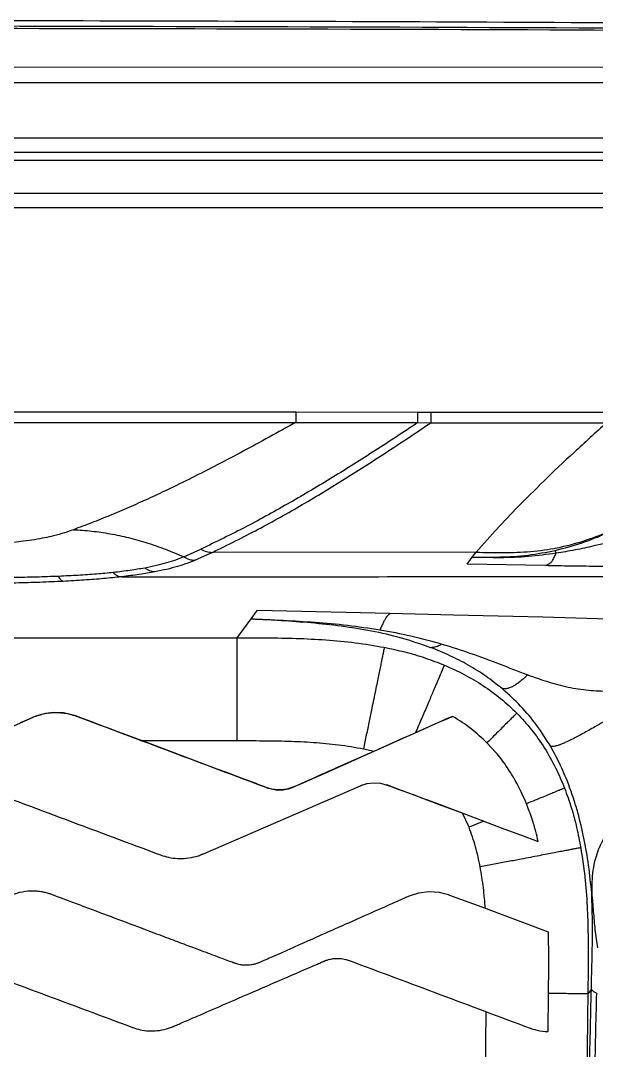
# Model space of a CAD drawing. Header units: inches. Extents: x 2 to 87, y 6 to 129.
# Drawn here: x 49.22 to 58.44, y 70.33 to 86.82 of the extents above; entities that cross this region are included whole.
import ezdxf

# ---------------------------------------------------------------- set-up
doc = ezdxf.new("R2010")
doc.units = ezdxf.units.IN
doc.header["$MEASUREMENT"] = 0
doc.layers.add('1', color=4, linetype='Continuous')

# ---------------------------------------------------------------- blocks, each defined once
blk = doc.blocks.new('2026 STRIDE')
at = {"layer": '1', "color": 3}
for p, q in [((72.424, 64.961), (42.218, 64.965)), ((72.422, 64.717), (42.218, 64.718)), ((12.122, 63.836), (72.314, 63.836)), ((12.122, 63.606), (72.314, 63.606)), ((28.131, 63.479), (57.248, 63.479)), ((28.252, 62.946), (57.126, 62.946)), ((57.126, 62.712), (28.252, 62.712)), ((34.207, 59.444), (51.295, 59.444)), ((51.295, 59.444), (53.246, 59.442)), ((51.295, 59.444), (51.295, 59.277)), ((53.246, 59.442), (53.456, 59.442)), ((53.246, 59.442), (53.246, 59.273)), ((53.456, 59.442), (56.271, 59.442)), ((53.456, 59.442), (53.456, 59.272)), ((34.207, 59.277), (51.295, 59.277)), ((51.295, 59.277), (53.246, 59.273)), ((53.246, 59.273), (53.456, 59.272)), ((53.456, 59.272), (56.271, 59.272)), ((54.835, 57.907), (54.487, 57.539)), ((54.487, 57.539), (54.182, 57.197)), ((49.503, 57.123), (49.776, 57.245)), ((56.37, 57.366), (56.068, 57.297)), ((49.961, 57.194), (49.686, 57.069)), ((54.182, 57.197), (49.963, 57.194)), ((54.038, 57.006), (54.116, 57.116)), ((54.116, 57.116), (54.182, 57.197)), ((55.29, 56.982), (54.038, 57.006)), ((56.34, 56.97), (55.989, 56.971)), ((50.58, 56.129), (50.684, 56.269)), ((50.684, 56.269), (52.802, 56.221)), ((50.359, 55.827), (50.58, 56.129)), ((52.802, 56.221), (53.817, 56.196)), ((53.817, 56.196), (55.249, 56.16)), ((55.249, 56.16), (56.572, 56.123)), ((34.078, 55.827), (50.359, 55.827)), ((48.827, 54.18), (50.358, 54.18)), ((54.495, 53.992), (54.355, 54.144)), ((52.379, 54.049), (52.55, 54.011)), ((52.43, 53.49), (52.33, 53.457)), ((54.068, 52.792), (53.963, 53.017)), ((54.305, 52.889), (54.068, 52.792)), ((56.026, 50.199), (55.969, 50.122)), ((55.332, 49.518), (55.34, 50.131)), ((54.327, 48.381), (54.343, 49.837))]:
    blk.add_line(p, q, dxfattribs=at)
at = {"layer": '1', "color": 3, "flags": 128}
for points in [[(53.811, 54.567), (53.789, 54.56), (53.768, 54.551), (53.747, 54.543), (53.735, 54.537), (53.719, 54.53), (53.698, 54.521), (53.671, 54.509), (53.638, 54.494), (53.131, 54.269), (53.027, 54.223), (52.909, 54.17), (52.79, 54.117), (52.671, 54.065), (52.553, 54.012), (51.959, 53.748), (51.892, 53.718), (51.826, 53.689), (51.759, 53.659), (51.693, 53.63), (51.626, 53.6), (51.559, 53.57), (51.493, 53.541), (51.399, 53.499), (51.305, 53.457), (51.274, 53.444), (51.267, 53.44), (51.265, 53.439), (51.264, 53.439), (51.264, 53.439), (51.264, 53.439), (51.264, 53.439), (51.264, 53.439), (51.264, 53.439), (51.264, 53.439), (51.151, 53.402), (51.053, 53.39), (50.954, 53.395), (50.905, 53.404), (50.857, 53.417), (50.838, 53.424), (50.824, 53.429), (50.8, 53.438), (50.767, 53.45), (50.722, 53.467), (50.633, 53.501), (50.497, 53.552), (50.343, 53.61), (50.19, 53.667), (50.036, 53.725), (49.882, 53.783), (49.729, 53.841), (48.884, 54.158), (48.406, 54.338), (48.343, 54.361), (48.281, 54.385), (48.218, 54.408), (48.155, 54.432), (48.093, 54.456), (48.03, 54.479), (47.957, 54.507), (47.883, 54.534), (47.81, 54.562), (47.791, 54.569), (47.77, 54.577), (47.752, 54.583), (47.734, 54.589), (47.576, 54.623), (47.416, 54.629), (47.29, 54.614), (47.168, 54.583), (47.136, 54.571), (47.11, 54.561), (47.09, 54.553), (47.051, 54.536), (47, 54.513), (46.946, 54.49), (46.886, 54.464)], [(49.821, 52.368), (52.33, 53.457), (52.33, 53.457), (52.331, 53.457), (52.332, 53.458), (52.333, 53.458), (52.335, 53.459), (52.34, 53.461), (52.348, 53.464), (52.362, 53.47), (52.388, 53.479), (52.434, 53.491), (52.542, 53.504), (52.651, 53.497), (52.757, 53.468), (52.757, 53.468), (52.757, 53.468), (52.757, 53.468), (52.757, 53.468), (52.757, 53.468), (52.757, 53.468), (52.757, 53.468), (52.757, 53.468), (52.76, 53.467), (52.773, 53.462), (52.822, 53.444), (52.901, 53.414), (53.007, 53.375), (53.184, 53.309), (53.395, 53.23), (53.632, 53.141), (53.94, 53.026), (54.262, 52.905), (54.584, 52.785), (54.893, 52.669), (55.176, 52.563)], [(53.963, 53.017), (53.751, 53.096), (53.567, 53.165), (53.41, 53.224), (53.356, 53.244), (53.306, 53.263), (53.261, 53.28), (53.22, 53.295), (53.183, 53.309), (53.15, 53.321), (52.947, 53.397), (52.755, 53.469)], [(55.34, 51.114), (54.217, 51.531), (53.861, 51.663), (53.775, 51.695), (53.76, 51.701), (53.759, 51.701), (53.759, 51.701), (53.759, 51.701), (53.759, 51.701), (53.759, 51.701), (53.759, 51.701), (53.759, 51.701), (53.759, 51.701), (53.759, 51.701), (53.759, 51.701), (53.759, 51.701), (53.759, 51.701), (53.759, 51.701), (53.759, 51.701), (53.759, 51.701), (53.759, 51.701), (53.759, 51.701), (53.759, 51.701), (53.759, 51.701), (53.759, 51.701), (53.759, 51.701), (53.759, 51.701), (53.759, 51.701), (53.759, 51.701), (53.759, 51.701), (53.759, 51.701), (53.759, 51.701), (53.759, 51.701), (53.759, 51.701), (53.759, 51.701), (53.759, 51.701), (53.759, 51.701), (53.759, 51.701), (53.759, 51.701), (53.759, 51.701), (53.759, 51.701), (53.759, 51.701), (53.759, 51.701), (53.759, 51.701), (53.759, 51.701), (53.759, 51.701), (53.759, 51.701), (53.759, 51.701), (53.759, 51.701), (53.759, 51.701), (53.759, 51.701), (53.759, 51.701), (53.759, 51.701), (53.759, 51.701), (53.759, 51.701), (53.759, 51.701), (53.759, 51.701), (53.759, 51.701), (53.759, 51.701), (53.759, 51.701), (53.759, 51.701), (53.759, 51.701), (53.759, 51.701), (53.759, 51.701), (53.759, 51.701), (53.759, 51.701), (53.759, 51.701), (53.759, 51.701), (53.759, 51.701), (53.759, 51.701), (53.759, 51.701), (53.759, 51.701), (53.759, 51.701), (53.759, 51.701), (53.759, 51.701), (53.759, 51.701), (53.759, 51.701), (53.759, 51.701), (53.759, 51.701), (53.759, 51.701), (53.759, 51.701), (53.759, 51.701), (53.759, 51.701), (53.759, 51.701), (53.759, 51.701), (53.759, 51.701), (53.759, 51.701), (53.759, 51.701), (53.759, 51.701), (53.759, 51.701), (53.759, 51.701), (53.759, 51.701), (53.759, 51.701), (53.759, 51.701), (53.759, 51.701), (53.759, 51.701), (53.759, 51.701), (53.759, 51.701), (53.759, 51.701), (53.759, 51.701), (53.759, 51.701), (53.759, 51.701), (53.759, 51.701), (53.759, 51.701), (53.759, 51.701), (53.759, 51.701), (53.759, 51.701), (53.759, 51.701), (53.759, 51.701), (53.759, 51.701), (53.759, 51.701), (53.759, 51.701), (53.759, 51.701), (53.759, 51.701), (53.759, 51.701), (53.759, 51.701), (53.759, 51.701), (53.759, 51.701), (53.759, 51.701), (53.759, 51.701), (53.759, 51.701), (53.759, 51.701), (53.759, 51.701), (53.759, 51.701), (53.759, 51.701), (53.759, 51.701), (53.759, 51.701), (53.759, 51.701), (53.759, 51.701), (53.759, 51.701), (53.759, 51.701), (53.759, 51.701), (53.759, 51.701), (53.759, 51.701), (53.759, 51.701), (53.759, 51.701), (53.759, 51.701), (53.759, 51.701), (53.759, 51.701), (53.759, 51.701), (53.759, 51.701), (53.759, 51.701), (53.759, 51.701), (53.759, 51.701), (53.759, 51.701), (53.759, 51.701), (53.759, 51.701), (53.759, 51.701), (53.759, 51.701), (53.759, 51.701), (53.759, 51.701), (53.759, 51.701), (53.759, 51.701), (53.759, 51.701), (53.759, 51.701), (53.759, 51.701), (53.759, 51.701), (53.759, 51.701), (53.759, 51.701), (53.759, 51.701), (53.759, 51.701), (53.759, 51.701), (53.759, 51.701), (53.759, 51.701), (53.759, 51.701), (53.759, 51.701), (53.759, 51.701), (53.759, 51.701), (53.759, 51.701), (53.759, 51.701), (53.759, 51.701), (53.759, 51.701), (53.759, 51.701), (53.759, 51.701), (53.759, 51.701), (53.759, 51.701), (53.759, 51.701), (53.759, 51.701), (53.759, 51.701), (53.759, 51.701), (53.759, 51.701), (53.759, 51.701), (53.759, 51.701), (53.759, 51.701), (53.759, 51.701), (53.759, 51.701), (53.759, 51.701), (53.759, 51.701), (53.759, 51.701), (53.759, 51.701), (53.759, 51.701), (53.759, 51.701), (53.759, 51.701), (53.759, 51.701), (53.759, 51.701), (53.759, 51.701), (53.759, 51.701), (53.759, 51.701), (53.759, 51.701), (53.759, 51.701), (53.758, 51.701), (53.757, 51.702), (53.754, 51.703), (53.749, 51.704), (53.739, 51.708), (53.719, 51.715), (53.678, 51.727), (53.595, 51.745), (53.426, 51.757), (53.258, 51.736), (53.096, 51.684)]]:
    blk.add_lwpolyline(points, dxfattribs=at)
at = {"layer": '1'}
for points, knots in [([(76.588, 65.49), (73.74, 65.524), (68.033, 65.593), (59.456, 65.661), (50.848, 65.705), (45.098, 65.71), (42.218, 65.713)], [0, 0, 0, 0, 0.2486263, 0.4981665, 0.7486236, 1, 1, 1, 1]), ([(42.218, 65.632), (46.037, 65.627), (53.675, 65.617), (65.131, 65.543), (72.768, 65.454), (76.587, 65.409)], [0, 0, 0, 0, 0.333334, 0.666667, 1, 1, 1, 1]), ([(76.317, 65.388), (72.528, 65.429), (64.951, 65.51), (53.585, 65.576), (46.007, 65.585), (42.218, 65.589)], [0, 0, 0, 0, 0.333333, 0.666666, 1, 1, 1, 1])]:
    blk.add_open_spline(points, degree=3, knots=knots, dxfattribs=at)
at = {"layer": '1', "color": 3}
for points, knots in [([(51.295, 59.277), (51.153, 59.198), (50.87, 59.04), (50.452, 58.813), (50.041, 58.596), (49.637, 58.389), (49.266, 58.208), (48.929, 58.05), (48.626, 57.914), (48.327, 57.787), (48.033, 57.669), (47.834, 57.595), (47.736, 57.558)], [0, 0, 0, 0, 0.121284, 0.241973, 0.361324, 0.478581, 0.592983, 0.680366, 0.765136, 0.846917, 0.92533, 1, 1, 1, 1]), ([(53.246, 59.273), (53.019, 59.122), (52.564, 58.821), (51.888, 58.395), (51.205, 57.989), (50.511, 57.603), (50.021, 57.364), (49.776, 57.245)], [0, 0, 0, 0, 0.200001, 0.400001, 0.600002, 0.800003, 1, 1, 1, 1]), ([(49.961, 57.194), (50.208, 57.316), (50.702, 57.561), (51.401, 57.956), (52.089, 58.373), (52.77, 58.809), (53.227, 59.118), (53.456, 59.272)], [0, 0, 0, 0, 0.199997, 0.399998, 0.599999, 0.799998, 1, 1, 1, 1]), ([(56.271, 59.272), (56.094, 59.112), (55.74, 58.792), (55.26, 58.337), (54.977, 58.05), (54.835, 57.907)], [0, 0, 0, 0, 0.333334, 0.666667, 1, 1, 1, 1]), ([(54.182, 57.197), (54.328, 57.193), (54.619, 57.186), (55.054, 57.202), (55.482, 57.261), (55.899, 57.37), (56.303, 57.521), (56.564, 57.643), (56.695, 57.704)], [0, 0, 0, 0, 0.167952, 0.334744, 0.500326, 0.665758, 0.832234, 1, 1, 1, 1]), ([(55.449, 57.226), (55.593, 57.264), (55.881, 57.339), (56.294, 57.508), (56.561, 57.639), (56.695, 57.704)], [0, 0, 0, 0, 0.333266, 0.666595, 1, 1, 1, 1]), ([(47.736, 57.558), (47.69, 57.542), (47.595, 57.507), (47.442, 57.464), (47.28, 57.427), (47.12, 57.398), (46.954, 57.374), (46.789, 57.355), (46.632, 57.341), (46.466, 57.33), (46.274, 57.32), (46.054, 57.313), (45.806, 57.309), (45.64, 57.309), (45.556, 57.308)], [0, 0, 0, 0, 0.1273235, 0.2601805, 0.349526, 0.4377219, 0.5235698, 0.5860331, 0.6468264, 0.7062179, 0.7646869, 0.8422003, 0.9203963, 1, 1, 1, 1]), ([(47.736, 57.558), (47.834, 57.552), (48.03, 57.54), (48.325, 57.496), (48.621, 57.434), (48.916, 57.35), (49.212, 57.248), (49.406, 57.165), (49.503, 57.123)], [0, 0, 0, 0, 0.1654096, 0.3298725, 0.4944843, 0.6603377, 0.8285012, 1, 1, 1, 1]), ([(49.776, 57.245), (49.806, 57.23), (49.865, 57.201), (49.929, 57.196), (49.961, 57.194)], [0, 0, 0, 0, 0.5000803, 1, 1, 1, 1]), ([(56.068, 57.297), (55.967, 57.275), (55.765, 57.23), (55.562, 57.197), (55.46, 57.18)], [0, 0, 0, 0, 0.500007, 1, 1, 1, 1]), ([(49.503, 57.123), (49.46, 57.106), (49.374, 57.071), (49.23, 57.025), (49.069, 56.982), (48.942, 56.956), (48.878, 56.944)], [0, 0, 0, 0, 0.250028, 0.500039, 0.750031, 1, 1, 1, 1]), ([(49.503, 57.123), (49.532, 57.107), (49.591, 57.076), (49.654, 57.072), (49.686, 57.069)], [0, 0, 0, 0, 0.499832, 1, 1, 1, 1]), ([(54.116, 57.116), (54.265, 57.116), (54.563, 57.117), (55.01, 57.142), (55.303, 57.198), (55.449, 57.226)], [0, 0, 0, 0, 0.333407, 0.666739, 1, 1, 1, 1]), ([(55.46, 57.18), (55.313, 57.16), (55.018, 57.121), (54.567, 57.105), (54.267, 57.112), (54.116, 57.116)], [0, 0, 0, 0, 0.331269, 0.664775, 1, 1, 1, 1]), ([(55.29, 56.982), (55.302, 56.989), (55.326, 57.002), (55.362, 57.018), (55.398, 57.049), (55.429, 57.111), (55.45, 57.157), (55.46, 57.18)], [0, 0, 0, 0, 0.207066, 0.409515, 0.604011, 0.797531, 1, 1, 1, 1]), ([(55.46, 57.18), (55.458, 57.191), (55.452, 57.213), (55.45, 57.222), (55.449, 57.226)], [0, 0, 0, 0, 0.486955, 1, 1, 1, 1]), ([(48.878, 56.944), (48.803, 56.93), (48.652, 56.904), (48.466, 56.883), (48.374, 56.872)], [0, 0, 0, 0, 0.500038, 1, 1, 1, 1]), ([(49.04, 56.882), (49.011, 56.885), (48.954, 56.891), (48.904, 56.926), (48.878, 56.944)], [0, 0, 0, 0, 0.500232, 1, 1, 1, 1]), ([(49.686, 57.069), (49.641, 57.052), (49.553, 57.016), (49.403, 56.967), (49.237, 56.922), (49.105, 56.896), (49.04, 56.882)], [0, 0, 0, 0, 0.250027, 0.500037, 0.75003, 1, 1, 1, 1]), ([(55.989, 56.971), (55.872, 56.972), (55.638, 56.975), (55.406, 56.98), (55.29, 56.982)], [0, 0, 0, 0, 0.499979, 1, 1, 1, 1]), ([(47.501, 56.811), (47.382, 56.806), (47.144, 56.798), (46.77, 56.79), (46.392, 56.785), (46.012, 56.782), (45.757, 56.781), (45.63, 56.781)], [0, 0, 0, 0, 0.19994, 0.399909, 0.59992, 0.79996, 1, 1, 1, 1]), ([(48.374, 56.872), (48.286, 56.863), (48.112, 56.846), (47.818, 56.826), (47.607, 56.816), (47.501, 56.811)], [0, 0, 0, 0, 0.333339, 0.666662, 1, 1, 1, 1]), ([(47.574, 56.73), (47.561, 56.735), (47.534, 56.744), (47.512, 56.789), (47.501, 56.811)], [0, 0, 0, 0, 0.500499, 1, 1, 1, 1]), ([(48.506, 56.804), (48.413, 56.794), (48.226, 56.774), (47.912, 56.749), (47.687, 56.737), (47.574, 56.73)], [0, 0, 0, 0, 0.333338, 0.666662, 1, 1, 1, 1]), ([(48.374, 56.872), (48.394, 56.853), (48.435, 56.814), (48.482, 56.807), (48.506, 56.804)], [0, 0, 0, 0, 0.4996987, 1, 1, 1, 1]), ([(49.04, 56.882), (48.96, 56.868), (48.8, 56.839), (48.604, 56.816), (48.506, 56.804)], [0, 0, 0, 0, 0.500037, 1, 1, 1, 1]), ([(48.506, 56.804), (50.072, 56.804), (53.204, 56.806), (56.336, 56.808), (57.902, 56.809)], [0, 0, 0, 0, 0.5, 1, 1, 1, 1]), ([(47.574, 56.73), (47.451, 56.725), (47.204, 56.714), (46.817, 56.703), (46.426, 56.696), (46.032, 56.693), (45.769, 56.691), (45.637, 56.691)], [0, 0, 0, 0, 0.199943, 0.399913, 0.599923, 0.799961, 1, 1, 1, 1]), ([(50.58, 56.129), (50.751, 56.122), (51.091, 56.108), (51.605, 56.078), (52.121, 56.034), (52.467, 55.981), (52.641, 55.955)], [0, 0, 0, 0, 0.250021, 0.500036, 0.750029, 1, 1, 1, 1]), ([(53.459, 55.668), (53.302, 55.722), (52.988, 55.831), (52.507, 55.938), (52.024, 56.015), (51.541, 56.067), (51.06, 56.102), (50.74, 56.12), (50.58, 56.129)], [0, 0, 0, 0, 0.166622, 0.333278, 0.499951, 0.666625, 0.833307, 1, 1, 1, 1]), ([(52.802, 56.221), (52.793, 56.211), (52.775, 56.192), (52.749, 56.163), (52.725, 56.128), (52.7, 56.079), (52.671, 56.012), (52.651, 55.975), (52.641, 55.955)], [0, 0, 0, 0, 0.184875, 0.347633, 0.499334, 0.651299, 0.814785, 1, 1, 1, 1]), ([(52.641, 55.955), (52.807, 55.925), (53.14, 55.865), (53.47, 55.773), (53.635, 55.727)], [0, 0, 0, 0, 0.5000098, 1, 1, 1, 1]), ([(50.358, 54.18), (50.358, 54.256), (50.358, 54.407), (50.358, 54.63), (50.358, 54.827), (50.358, 54.996), (50.358, 55.137), (50.358, 55.267), (50.359, 55.384), (50.359, 55.486), (50.359, 55.573), (50.359, 55.645), (50.359, 55.71), (50.359, 55.761), (50.359, 55.8), (50.359, 55.818), (50.359, 55.827)], [0, 0, 0, 0, 0.090116, 0.178419, 0.263583, 0.325076, 0.384646, 0.442729, 0.5, 0.557271, 0.615354, 0.674924, 0.736417, 0.821581, 0.909884, 1, 1, 1, 1]), ([(50.359, 55.827), (50.516, 55.827), (50.831, 55.827), (51.304, 55.82), (51.776, 55.796), (52.247, 55.754), (52.557, 55.7), (52.712, 55.674)], [0, 0, 0, 0, 0.200016, 0.400027, 0.60003, 0.800025, 1, 1, 1, 1]), ([(52.712, 55.674), (52.71, 55.663), (52.706, 55.643), (52.698, 55.603), (52.687, 55.55), (52.674, 55.485), (52.659, 55.413), (52.641, 55.326), (52.62, 55.226), (52.597, 55.111), (52.571, 54.984), (52.542, 54.845), (52.508, 54.68), (52.469, 54.488), (52.424, 54.27), (52.394, 54.123), (52.379, 54.049)], [0, 0, 0, 0, 0.089972, 0.178171, 0.263297, 0.324814, 0.384449, 0.442629, 0.500014, 0.557398, 0.615573, 0.675202, 0.736713, 0.821833, 0.910029, 1, 1, 1, 1]), ([(52.712, 55.674), (52.821, 55.65), (53.04, 55.604), (53.361, 55.511), (53.569, 55.429), (53.673, 55.389)], [0, 0, 0, 0, 0.3333493, 0.6666834, 1, 1, 1, 1]), ([(53.635, 55.727), (53.614, 55.715), (53.572, 55.689), (53.515, 55.675), (53.478, 55.67), (53.459, 55.668)], [0, 0, 0, 0, 0.319302, 0.654884, 1, 1, 1, 1]), ([(54.603, 55.008), (54.516, 55.077), (54.34, 55.217), (54.057, 55.392), (53.763, 55.545), (53.56, 55.627), (53.459, 55.668)], [0, 0, 0, 0, 0.24998, 0.499971, 0.74998, 1, 1, 1, 1]), ([(53.635, 55.727), (53.789, 55.679), (54.098, 55.582), (54.553, 55.408), (54.856, 55.292), (55.007, 55.234)], [0, 0, 0, 0, 0.333294, 0.666636, 1, 1, 1, 1]), ([(53.673, 55.389), (53.668, 55.376), (53.657, 55.352), (53.634, 55.298), (53.599, 55.216), (53.557, 55.117), (53.516, 55.021), (53.482, 54.94), (53.444, 54.851), (53.388, 54.72), (53.311, 54.538), (53.245, 54.384), (53.211, 54.304)], [0, 0, 0, 0, 0.1366146, 0.2693355, 0.3958103, 0.5161246, 0.5747917, 0.6330399, 0.6914128, 0.7504401, 0.872014, 1, 1, 1, 1]), ([(53.673, 55.389), (53.78, 55.341), (53.993, 55.246), (54.294, 55.067), (54.579, 54.861), (54.748, 54.7), (54.832, 54.62)], [0, 0, 0, 0, 0.25002, 0.500027, 0.750015, 1, 1, 1, 1]), ([(55.007, 55.234), (54.983, 55.212), (54.936, 55.167), (54.871, 55.113), (54.811, 55.071), (54.753, 55.037), (54.698, 55.016), (54.648, 55.007), (54.618, 55.008), (54.603, 55.008)], [0, 0, 0, 0, 0.111533, 0.223967, 0.339885, 0.461138, 0.632297, 0.813256, 1, 1, 1, 1]), ([(55.007, 55.234), (55.113, 55.196), (55.325, 55.12), (55.652, 55.031), (55.982, 54.981), (56.198, 54.974), (56.306, 54.971)], [0, 0, 0, 0, 0.250021, 0.500205, 0.749897, 1, 1, 1, 1]), ([(55.375, 54.084), (55.303, 54.199), (55.16, 54.429), (54.9, 54.74), (54.702, 54.918), (54.603, 55.008)], [0, 0, 0, 0, 0.333339, 0.666666, 1, 1, 1, 1]), ([(33.859, 54.624), (33.928, 54.648), (34.066, 54.698), (34.288, 54.707), (34.446, 54.679), (34.531, 54.65), (34.547, 54.645), (34.55, 54.643), (34.551, 54.643), (35.568, 54.263), (36.584, 53.881), (37.603, 53.502), (37.609, 53.5), (37.631, 53.492), (37.684, 53.477), (37.77, 53.465), (37.876, 53.469), (37.96, 53.488), (38.01, 53.507), (38.025, 53.513), (38.837, 53.869), (39.648, 54.22), (40.458, 54.574), (40.459, 54.574), (40.461, 54.575), (40.467, 54.577), (40.488, 54.586), (40.54, 54.606), (40.659, 54.64), (40.838, 54.659), (41.007, 54.636), (41.109, 54.606), (42.156, 54.225), (43.178, 53.841), (44.191, 53.461), (44.191, 53.461), (44.192, 53.461), (44.194, 53.46), (44.198, 53.459), (44.204, 53.456), (44.24, 53.444), (44.311, 53.428), (44.416, 53.422), (44.512, 53.436), (44.574, 53.455), (44.604, 53.467), (44.612, 53.47), (44.616, 53.472), (44.617, 53.472), (45.442, 53.833), (46.267, 54.193), (47.092, 54.554), (47.1, 54.557), (47.138, 54.573), (47.245, 54.61), (47.423, 54.638), (47.611, 54.623), (47.727, 54.592), (47.774, 54.575), (47.782, 54.573), (48.8, 54.19), (49.816, 53.808), (50.832, 53.426), (50.833, 53.426), (50.835, 53.425), (50.843, 53.422), (50.865, 53.414), (50.922, 53.399), (51.009, 53.387), (51.123, 53.393), (51.205, 53.415), (51.249, 53.433), (51.256, 53.436), (51.258, 53.437), (51.259, 53.437), (52.09, 53.799), (52.913, 54.178), (53.745, 54.542), (53.754, 54.546), (53.777, 54.555), (53.798, 54.563), (53.811, 54.567)], [0, 0, 0, 0, 0.010311, 0.02055, 0.030837, 0.032663, 0.033114, 0.033177, 0.033204, 0.033216, 0.185806, 0.185893, 0.186049, 0.186681, 0.189233, 0.193756, 0.198878, 0.204021, 0.205842, 0.206293, 0.206327, 0.330529, 0.330541, 0.33059, 0.330677, 0.330833, 0.331465, 0.334021, 0.338561, 0.348804, 0.35907, 0.362321, 0.363758, 0.515781, 0.515797, 0.515824, 0.515873, 0.51596, 0.516116, 0.516394, 0.51689, 0.521432, 0.526558, 0.531687, 0.534926, 0.535729, 0.536083, 0.536239, 0.536277, 0.536294, 0.662849, 0.662855, 0.662909, 0.664037, 0.668591, 0.678846, 0.689096, 0.69489, 0.695695, 0.696049, 0.696076, 0.848669, 0.848678, 0.848716, 0.848785, 0.848908, 0.850035, 0.85204, 0.857177, 0.8623, 0.868067, 0.86887, 0.869068, 0.869155, 0.869177, 0.869186, 0.996556, 0.996586, 0.996864, 0.997992, 1, 1, 1, 1]), ([(54.832, 54.62), (54.823, 54.61), (54.804, 54.591), (54.763, 54.55), (54.706, 54.493), (54.635, 54.423), (54.557, 54.345), (54.464, 54.252), (54.392, 54.18), (54.355, 54.144)], [0, 0, 0, 0, 0.181899, 0.358765, 0.527505, 0.648679, 0.766431, 0.882758, 1, 1, 1, 1]), ([(54.832, 54.62), (54.914, 54.532), (55.076, 54.356), (55.281, 54.061), (55.458, 53.749), (55.55, 53.529), (55.596, 53.418)], [0, 0, 0, 0, 0.249984, 0.499971, 0.749979, 1, 1, 1, 1]), ([(56.502, 54.648), (56.455, 54.62), (56.362, 54.564), (56.222, 54.481), (56.096, 54.407), (55.986, 54.345), (55.892, 54.293), (55.804, 54.245), (55.723, 54.204), (55.65, 54.168), (55.586, 54.139), (55.531, 54.117), (55.481, 54.099), (55.437, 54.088), (55.402, 54.084), (55.384, 54.084), (55.375, 54.084)], [0, 0, 0, 0, 0.093025, 0.18345, 0.269365, 0.330369, 0.388588, 0.444654, 0.499564, 0.554526, 0.610729, 0.669136, 0.730331, 0.816442, 0.90696, 1, 1, 1, 1]), ([(54.355, 54.144), (54.273, 54.221), (54.105, 54.379), (53.911, 54.504), (53.811, 54.567)], [0, 0, 0, 0, 0.488823, 1, 1, 1, 1]), ([(50.358, 54.18), (50.493, 54.18), (50.764, 54.179), (51.17, 54.173), (51.575, 54.154), (51.979, 54.119), (52.246, 54.072), (52.379, 54.049)], [0, 0, 0, 0, 0.200025, 0.400031, 0.600034, 0.800037, 1, 1, 1, 1]), ([(54.987, 53.169), (54.965, 53.221), (54.924, 53.318), (54.858, 53.452), (54.796, 53.565), (54.732, 53.67), (54.663, 53.776), (54.583, 53.886), (54.524, 53.957), (54.495, 53.992)], [0, 0, 0, 0, 0.1757008, 0.3304731, 0.4642932, 0.57714, 0.7126475, 0.8591563, 1, 1, 1, 1]), ([(55.669, 53.457), (55.626, 53.566), (55.541, 53.781), (55.43, 53.984), (55.375, 54.084)], [0, 0, 0, 0, 0.503948, 1, 1, 1, 1]), ([(39.044, 53.49), (39.045, 53.49), (39.045, 53.49), (39.045, 53.49), (39.046, 53.49), (39.047, 53.491), (39.049, 53.491), (39.053, 53.493), (39.059, 53.496), (39.071, 53.5), (39.091, 53.508), (39.129, 53.52), (39.208, 53.537), (39.307, 53.54), (39.397, 53.524), (39.444, 53.511), (39.463, 53.504), (39.469, 53.502), (39.47, 53.501), (39.471, 53.501), (40.479, 53.124), (41.488, 52.745), (42.5, 52.368), (42.542, 52.353), (42.631, 52.327), (42.768, 52.309), (42.911, 52.312), (43.052, 52.337), (43.99, 52.694), (44.849, 53.108), (45.68, 53.47), (45.68, 53.47), (45.682, 53.471), (45.684, 53.472), (45.687, 53.473), (45.694, 53.476), (45.705, 53.48), (45.726, 53.488), (45.764, 53.5), (45.842, 53.517), (45.942, 53.52), (46.031, 53.505), (46.078, 53.491), (46.097, 53.484), (46.104, 53.482), (46.105, 53.481), (46.105, 53.481), (47.114, 53.104), (48.123, 52.725), (49.134, 52.348), (49.177, 52.333), (49.265, 52.307), (49.402, 52.289), (49.551, 52.293), (49.674, 52.316), (49.757, 52.343), (49.793, 52.357), (49.809, 52.363), (49.816, 52.366), (49.819, 52.367), (49.82, 52.368), (49.821, 52.368), (49.821, 52.368), (49.821, 52.368), (49.821, 52.368), (49.821, 52.368)], [0, 0, 0, 0, 0.000038, 0.000068, 0.000122, 0.000218, 0.000389, 0.000695, 0.001241, 0.002214, 0.003948, 0.007035, 0.012523, 0.024933, 0.03276, 0.036228, 0.03776, 0.037971, 0.038065, 0.038106, 0.038124, 0.319751, 0.320048, 0.320578, 0.331627, 0.344087, 0.356513, 0.368964, 0.381508, 0.618514, 0.618544, 0.618598, 0.618694, 0.618865, 0.619171, 0.619717, 0.62069, 0.622424, 0.625511, 0.630998, 0.643408, 0.651234, 0.654702, 0.656234, 0.656446, 0.656539, 0.65658, 0.656598, 0.938226, 0.938523, 0.939053, 0.950104, 0.962566, 0.974993, 0.988943, 0.995121, 0.99785, 0.999054, 0.999583, 0.999817, 0.999919, 0.999965, 0.999984, 0.999993, 1, 1, 1, 1]), ([(56.032, 51.737), (56.017, 51.886), (55.987, 52.177), (55.913, 52.609), (55.829, 52.964), (55.746, 53.244), (55.694, 53.387), (55.669, 53.457)], [0, 0, 0, 0, 0.2602292, 0.5097802, 0.7460388, 0.8751246, 1, 1, 1, 1]), ([(57.453, 53.563), (57.387, 53.533), (57.255, 53.475), (57.059, 53.378), (56.883, 53.276), (56.731, 53.171), (56.6, 53.067), (56.48, 52.953), (56.371, 52.831), (56.276, 52.702), (56.197, 52.567), (56.134, 52.429), (56.082, 52.273), (56.048, 52.101), (56.033, 51.917), (56.033, 51.797), (56.032, 51.737)], [0, 0, 0, 0, 0.085099, 0.170319, 0.255457, 0.319029, 0.382162, 0.444748, 0.506761, 0.568281, 0.629494, 0.690654, 0.752022, 0.834426, 0.917396, 1, 1, 1, 1]), ([(55.596, 53.418), (55.586, 53.414), (55.564, 53.405), (55.515, 53.385), (55.443, 53.356), (55.353, 53.318), (55.251, 53.277), (55.129, 53.227), (55.034, 53.188), (54.987, 53.169)], [0, 0, 0, 0, 0.182398, 0.359578, 0.52834, 0.649352, 0.76685, 0.882919, 1, 1, 1, 1]), ([(55.596, 53.418), (55.634, 53.315), (55.709, 53.108), (55.794, 52.788), (55.836, 52.572), (55.856, 52.464)], [0, 0, 0, 0, 0.333317, 0.666651, 1, 1, 1, 1]), ([(55.176, 52.563), (55.163, 52.616), (55.134, 52.738), (55.074, 52.941), (55.018, 53.088), (54.987, 53.169)], [0, 0, 0, 0, 0.257497, 0.590822, 1, 1, 1, 1]), ([(54.247, 52.157), (54.225, 52.265), (54.181, 52.481), (54.106, 52.689), (54.068, 52.792)], [0, 0, 0, 0, 0.500057, 1, 1, 1, 1]), ([(55.856, 52.464), (55.848, 52.462), (55.832, 52.459), (55.797, 52.452), (55.748, 52.443), (55.686, 52.431), (55.617, 52.418), (55.532, 52.402), (55.432, 52.383), (55.318, 52.361), (55.191, 52.337), (55.051, 52.31), (54.885, 52.278), (54.691, 52.241), (54.471, 52.2), (54.322, 52.171), (54.247, 52.157)], [0, 0, 0, 0, 0.090233, 0.178627, 0.263832, 0.325317, 0.384845, 0.442857, 0.500039, 0.557216, 0.615216, 0.674728, 0.736196, 0.821382, 0.909768, 1, 1, 1, 1]), ([(55.856, 52.464), (55.88, 52.309), (55.927, 51.999), (55.961, 51.531), (55.975, 51.061), (55.976, 50.592), (55.971, 50.279), (55.969, 50.122)], [0, 0, 0, 0, 0.199976, 0.39997, 0.599974, 0.799984, 1, 1, 1, 1]), ([(54.328, 51.489), (54.32, 51.601), (54.302, 51.825), (54.266, 52.046), (54.247, 52.157)], [0, 0, 0, 0, 0.500039, 1, 1, 1, 1]), ([(53.096, 51.683), (53.096, 51.683), (53.095, 51.683), (53.09, 51.681), (53.077, 51.675), (53.05, 51.663), (53.011, 51.646), (52.964, 51.625), (52.916, 51.603), (52.867, 51.582), (52.697, 51.506), (52.528, 51.431), (52.359, 51.356), (52.313, 51.335), (52.267, 51.315), (52.22, 51.294), (52.174, 51.274), (52.128, 51.253), (51.992, 51.193), (51.78, 51.099), (51.506, 50.977), (51.274, 50.874), (51.084, 50.789), (50.935, 50.723), (50.828, 50.676), (50.765, 50.648), (50.736, 50.635), (50.728, 50.631), (50.712, 50.624), (50.681, 50.611), (50.632, 50.597), (50.579, 50.586), (50.532, 50.582), (50.491, 50.581), (50.455, 50.583), (50.42, 50.587), (50.386, 50.593), (50.352, 50.602), (50.33, 50.609), (50.311, 50.616), (50.279, 50.628), (50.212, 50.653), (50.103, 50.694), (49.986, 50.738), (49.871, 50.781), (49.77, 50.819), (49.658, 50.861), (49.536, 50.907), (49.404, 50.957), (49.261, 51.01), (49.108, 51.068), (48.681, 51.229), (48.264, 51.385), (47.862, 51.536), (47.744, 51.581), (47.639, 51.62), (47.552, 51.653), (47.485, 51.678), (47.437, 51.696), (47.408, 51.707), (47.394, 51.712), (47.373, 51.72), (47.333, 51.734), (47.27, 51.75), (47.202, 51.762), (47.132, 51.769), (47.022, 51.771), (46.907, 51.756), (46.807, 51.726), (46.764, 51.71), (46.746, 51.703), (46.737, 51.699), (46.733, 51.697), (46.731, 51.697), (46.731, 51.696), (46.729, 51.696), (46.723, 51.693), (46.701, 51.683), (46.65, 51.661), (46.564, 51.623), (46.467, 51.581), (46.367, 51.537), (46.271, 51.496), (46.165, 51.449), (46.047, 51.398), (45.918, 51.341), (45.778, 51.28), (45.548, 51.18), (45.227, 51.039), (44.932, 50.911), (44.746, 50.83), (44.674, 50.798), (44.61, 50.77), (44.561, 50.748), (44.524, 50.733), (44.493, 50.719), (44.461, 50.705), (44.429, 50.691), (44.4, 50.678), (44.378, 50.669), (44.334, 50.649), (44.261, 50.625), (44.149, 50.612), (44.056, 50.62), (43.994, 50.636), (43.969, 50.644), (43.957, 50.648), (43.952, 50.65), (43.95, 50.651), (43.949, 50.651), (43.948, 50.651), (43.948, 50.651), (43.948, 50.652), (43.948, 50.652), (43.948, 50.652), (43.948, 50.652), (43.947, 50.652), (43.945, 50.653), (43.937, 50.655), (43.905, 50.667), (43.835, 50.694), (43.714, 50.739), (43.564, 50.794), (43.393, 50.858), (43.208, 50.927), (43.05, 50.985), (42.926, 51.031), (42.846, 51.061), (42.762, 51.092), (42.675, 51.124), (42.585, 51.158), (42.493, 51.192), (42.24, 51.286), (41.997, 51.377), (41.764, 51.463), (41.7, 51.487), (41.636, 51.51), (41.573, 51.534), (41.509, 51.558), (41.445, 51.582), (41.385, 51.604), (41.328, 51.625), (41.276, 51.645), (41.223, 51.664), (41.17, 51.684), (41.12, 51.702), (41.076, 51.719), (41.043, 51.731), (40.972, 51.757), (40.855, 51.785), (40.722, 51.791), (40.627, 51.783), (40.571, 51.774), (40.515, 51.762), (40.461, 51.747), (40.412, 51.729), (40.38, 51.716), (40.351, 51.703), (40.32, 51.69), (40.271, 51.668), (40.209, 51.641), (40.125, 51.605), (40.025, 51.561), (39.925, 51.518), (39.84, 51.48), (39.769, 51.45), (39.701, 51.42), (39.632, 51.39), (39.562, 51.359), (39.491, 51.329), (39.421, 51.298), (39.351, 51.267), (39.28, 51.237), (39.21, 51.206), (39.139, 51.175), (39.026, 51.126), (38.879, 51.062), (38.708, 50.987), (38.579, 50.931), (38.485, 50.89), (38.422, 50.862), (38.368, 50.839), (38.324, 50.82), (38.259, 50.792), (38.182, 50.758), (38.108, 50.726), (38.067, 50.708), (38.048, 50.7), (38.005, 50.682), (37.932, 50.661), (37.851, 50.654), (37.796, 50.657), (37.766, 50.659), (37.736, 50.664), (37.706, 50.67), (37.678, 50.678), (37.646, 50.688), (37.625, 50.697), (37.612, 50.701), (37.611, 50.702), (37.609, 50.703), (37.6, 50.706), (37.579, 50.714), (37.544, 50.727), (37.488, 50.748), (37.406, 50.778), (37.296, 50.82), (37.154, 50.873), (36.98, 50.938), (36.77, 51.016), (36.561, 51.094), (36.36, 51.169), (36.221, 51.221), (36.124, 51.258), (36.071, 51.277), (36.018, 51.297), (35.964, 51.318), (35.908, 51.338), (35.712, 51.412), (35.513, 51.486), (35.312, 51.561), (35.25, 51.585), (35.187, 51.608), (35.124, 51.631), (35.062, 51.655), (35.004, 51.676), (34.951, 51.696), (34.903, 51.714), (34.854, 51.732), (34.806, 51.75), (34.762, 51.767), (34.727, 51.78), (34.7, 51.79), (34.632, 51.812), (34.512, 51.837), (34.377, 51.839), (34.281, 51.828), (34.223, 51.817), (34.167, 51.802), (34.112, 51.784), (34.076, 51.77), (34.058, 51.762)], [0, 0, 0, 0, 0.000098, 0.00017, 0.000764, 0.00209, 0.004517, 0.007114, 0.009711, 0.012308, 0.014905, 0.037106, 0.039598, 0.04209, 0.044582, 0.047074, 0.049566, 0.052058, 0.05455, 0.071492, 0.086197, 0.098664, 0.108893, 0.116885, 0.122638, 0.126154, 0.127073, 0.127323, 0.127395, 0.129644, 0.132289, 0.134926, 0.137555, 0.139289, 0.141021, 0.142758, 0.14449, 0.146224, 0.147823, 0.147966, 0.14921, 0.152773, 0.158512, 0.166428, 0.171201, 0.176519, 0.182381, 0.188787, 0.195737, 0.203231, 0.211269, 0.219851, 0.270474, 0.276802, 0.28313, 0.289022, 0.29342, 0.296883, 0.299413, 0.30101, 0.301458, 0.301595, 0.304293, 0.307715, 0.311138, 0.314559, 0.31799, 0.327378, 0.33153, 0.333331, 0.334116, 0.334423, 0.334729, 0.334731, 0.334748, 0.334795, 0.334976, 0.335682, 0.33847, 0.343094, 0.349552, 0.354066, 0.35918, 0.364893, 0.371205, 0.378116, 0.385627, 0.393737, 0.415138, 0.437262, 0.44113, 0.444997, 0.448865, 0.451334, 0.453015, 0.454697, 0.456383, 0.458091, 0.459867, 0.461144, 0.461628, 0.46689, 0.472387, 0.478169, 0.480581, 0.48166, 0.482154, 0.482376, 0.482474, 0.482517, 0.482536, 0.482551, 0.482551, 0.482552, 0.482553, 0.482557, 0.482572, 0.482632, 0.482872, 0.483826, 0.487638, 0.493986, 0.502871, 0.511159, 0.52086, 0.531977, 0.536038, 0.54026, 0.544642, 0.549184, 0.553887, 0.55875, 0.563774, 0.593616, 0.596966, 0.600316, 0.603665, 0.607015, 0.610365, 0.613715, 0.617064, 0.619822, 0.622579, 0.625337, 0.628094, 0.630852, 0.633219, 0.635069, 0.636078, 0.644316, 0.65269, 0.655512, 0.658319, 0.661123, 0.663927, 0.666571, 0.668776, 0.669081, 0.671224, 0.673677, 0.676949, 0.68125, 0.687163, 0.693075, 0.697243, 0.700857, 0.704472, 0.708191, 0.711963, 0.715735, 0.719507, 0.723278, 0.72705, 0.730822, 0.734594, 0.738366, 0.749007, 0.758185, 0.765899, 0.769825, 0.773224, 0.776096, 0.77844, 0.780258, 0.786591, 0.790813, 0.792131, 0.793172, 0.793866, 0.799061, 0.80425, 0.805733, 0.807215, 0.808699, 0.810189, 0.811681, 0.813061, 0.815042, 0.815046, 0.815075, 0.815152, 0.815441, 0.816556, 0.818387, 0.820933, 0.825442, 0.831223, 0.838276, 0.847686, 0.858692, 0.871295, 0.880486, 0.890373, 0.893078, 0.89583, 0.898629, 0.901477, 0.904372, 0.907314, 0.932376, 0.935658, 0.93894, 0.942222, 0.945504, 0.948786, 0.952068, 0.954597, 0.957126, 0.959655, 0.962183, 0.964712, 0.966634, 0.967748, 0.968843, 0.977257, 0.98567, 0.988563, 0.991456, 0.994347, 0.997126, 1, 1, 1, 1]), ([(56.026, 50.199), (56.03, 50.371), (56.039, 50.714), (56.047, 51.227), (56.037, 51.567), (56.032, 51.737)], [0, 0, 0, 0, 0.333343, 0.666682, 1, 1, 1, 1]), ([(56.032, 51.737), (56.041, 51.639), (56.058, 51.442), (56.08, 51.149), (56.109, 50.957), (56.124, 50.86)], [0, 0, 0, 0, 0.326624, 0.660006, 1, 1, 1, 1]), ([(55.34, 50.131), (55.342, 50.291), (55.347, 50.619), (55.342, 50.947), (55.34, 51.114)], [0, 0, 0, 0, 0.490298, 1, 1, 1, 1]), ([(36.677, 49.676), (37.461, 50.007), (38.245, 50.337), (39.026, 50.677), (39.026, 50.678), (39.027, 50.678), (39.029, 50.679), (39.033, 50.681), (39.039, 50.683), (39.05, 50.687), (39.07, 50.695), (39.106, 50.706), (39.181, 50.722), (39.276, 50.725), (39.362, 50.711), (39.407, 50.697), (39.425, 50.691), (39.431, 50.689), (39.433, 50.688), (39.433, 50.688), (40.399, 50.327), (41.364, 49.964), (42.333, 49.604), (42.373, 49.589), (42.458, 49.564), (42.589, 49.547), (42.726, 49.55), (42.862, 49.573), (43.759, 49.916), (44.582, 50.312), (45.377, 50.659), (45.378, 50.659), (45.379, 50.659), (45.381, 50.66), (45.384, 50.662), (45.39, 50.664), (45.402, 50.668), (45.421, 50.676), (45.457, 50.687), (45.533, 50.703), (45.628, 50.706), (45.714, 50.692), (45.759, 50.679), (45.777, 50.672), (45.783, 50.67), (45.784, 50.669), (45.785, 50.669), (46.75, 50.309), (47.716, 49.946), (48.684, 49.585), (48.725, 49.57), (48.81, 49.545), (48.941, 49.528), (49.083, 49.531), (49.201, 49.553), (49.281, 49.579), (49.315, 49.592), (49.33, 49.599), (49.337, 49.602), (49.34, 49.603), (49.341, 49.603), (49.342, 49.604), (49.342, 49.604), (49.342, 49.604), (49.342, 49.604), (49.342, 49.604)], [0, 0, 0, 0, 0.1887, 0.188724, 0.188768, 0.188846, 0.188985, 0.189233, 0.189675, 0.190465, 0.191872, 0.194376, 0.198828, 0.208897, 0.215247, 0.218061, 0.219304, 0.219475, 0.219551, 0.219584, 0.219599, 0.448092, 0.448333, 0.448763, 0.457728, 0.467837, 0.477918, 0.48802, 0.498198, 0.690488, 0.690512, 0.690556, 0.690634, 0.690773, 0.691021, 0.691463, 0.692253, 0.69366, 0.696164, 0.700616, 0.710685, 0.717035, 0.719849, 0.721092, 0.721263, 0.721339, 0.721372, 0.721387, 0.94988, 0.950121, 0.950551, 0.959517, 0.969628, 0.979711, 0.991029, 0.996042, 0.998256, 0.999232, 0.999662, 0.999851, 0.999935, 0.999971, 0.999987, 0.999994, 1, 1, 1, 1]), ([(49.342, 49.604), (49.342, 49.604), (49.342, 49.604), (49.342, 49.604), (49.342, 49.604), (49.342, 49.604), (49.342, 49.604), (49.343, 49.604), (49.345, 49.605), (49.354, 49.609), (49.388, 49.624), (49.511, 49.677), (49.902, 49.847), (50.634, 50.164), (51.3, 50.453), (51.698, 50.626), (51.732, 50.641), (51.741, 50.645), (51.743, 50.646), (51.743, 50.646), (51.744, 50.646), (51.744, 50.646), (51.744, 50.646), (51.744, 50.646), (51.744, 50.646), (51.744, 50.646)], [0, 0, 0, 0, 0, 0.000001, 0.000003, 0.000011, 0.000046, 0.000182, 0.000725, 0.002869, 0.011231, 0.042969, 0.15625, 0.5, 0.957031, 0.988769, 0.997131, 0.999275, 0.999818, 0.999954, 0.999989, 0.999997, 0.999999, 1, 1, 1, 1, 1]), ([(51.744, 50.646), (51.744, 50.646), (51.744, 50.646), (51.745, 50.646), (51.745, 50.647), (51.747, 50.647), (51.749, 50.648), (51.754, 50.65), (51.762, 50.654), (51.776, 50.659), (51.802, 50.668), (51.849, 50.681), (51.918, 50.692), (52.003, 50.692), (52.08, 50.68), (52.129, 50.665), (52.149, 50.658), (53.117, 50.297), (54.082, 49.935), (55.048, 49.574), (55.049, 49.573), (55.05, 49.573), (55.055, 49.571), (55.065, 49.567), (55.1, 49.556), (55.188, 49.53), (55.273, 49.523), (55.332, 49.518)], [0, 0, 0, 0, 0.000143, 0.000256, 0.000456, 0.000815, 0.001454, 0.002596, 0.004634, 0.008266, 0.014735, 0.026244, 0.0467, 0.069906, 0.093198, 0.107922, 0.109964, 0.110121, 0.923505, 0.92356, 0.923781, 0.924177, 0.924883, 0.927747, 0.932853, 0.953488, 1, 1, 1, 1]), ([(55.966, 43.25), (55.963, 43.714), (55.957, 44.643), (55.96, 46.036), (55.972, 47.428), (55.993, 48.816), (56.015, 49.738), (56.026, 50.199)], [0, 0, 0, 0, 0.2, 0.399999, 0.599999, 0.799999, 1, 1, 1, 1]), ([(56.107, 50.133), (56.092, 50.14), (56.063, 50.155), (56.041, 50.177), (56.031, 50.192), (56.026, 50.199)], [0, 0, 0, 0, 0.3183429, 0.6542158, 1, 1, 1, 1]), ([(55.969, 50.122), (55.961, 50.122), (55.944, 50.122), (55.9, 50.123), (55.83, 50.124), (55.735, 50.125), (55.627, 50.127), (55.495, 50.128), (55.392, 50.13), (55.34, 50.131)], [0, 0, 0, 0, 0.183421, 0.36123, 0.530016, 0.650681, 0.767653, 0.883214, 1, 1, 1, 1]), ([(55.969, 50.122), (55.955, 48.857), (55.927, 46.328), (55.942, 42.534), (55.993, 38.74), (56.064, 36.212), (56.1, 34.948)], [0, 0, 0, 0, 0.25, 0.5, 0.75, 1, 1, 1, 1]), ([(56.107, 50.133), (56.096, 49.677), (56.074, 48.766), (56.054, 47.393), (56.042, 46.018), (56.039, 44.64), (56.045, 43.722), (56.048, 43.263)], [0, 0, 0, 0, 0.200001, 0.400001, 0.600001, 0.8, 1, 1, 1, 1])]:
    blk.add_open_spline(points, degree=3, knots=knots, dxfattribs=at)

msp = doc.modelspace()

# ---------------------------------------------------------------- block references
msp.add_blockref('2026 STRIDE', (2.333, 21.11))

doc.saveas('drawing.dxf')
